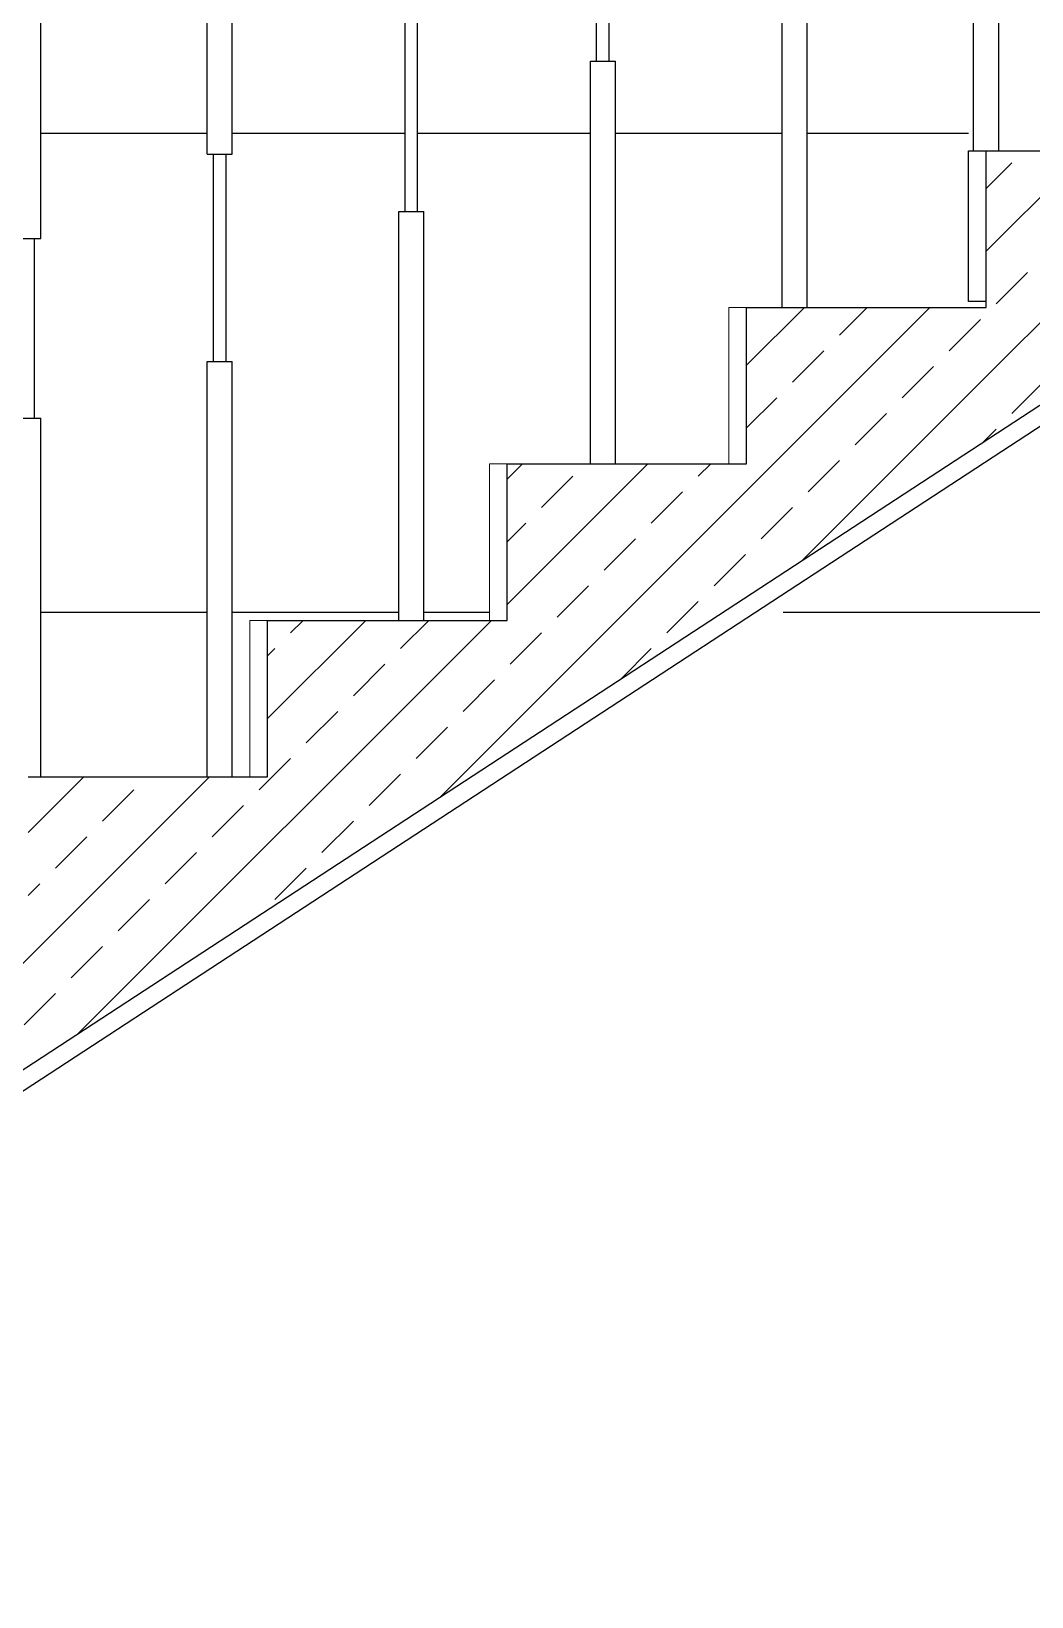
# Model space of a CAD drawing. Header units: millimetres. Extents: x 2232 to 85269, y -3593 to 5869.
# Drawn here: x 76545.1 to 76657.9, y 1844.7 to 2021.2 of the extents above; entities that cross this region are included whole.
import ezdxf

# ---------------------------------------------------------------- set-up
doc = ezdxf.new("R2010")
doc.units = ezdxf.units.MM
doc.layers.add('Standart', color=7, linetype='Continuous')
pattern_1 = [(45, (0, 0), (-7.07107, 7.07107), []), (45, (7.071, 0), (-7.07107, 7.07107), [5, -2.5])]

# ---------------------------------------------------------------- blocks, each defined once
blk = doc.blocks.new('IDE567Entity8362')
at = {"layer": 'Standart', "linetype": 'Continuous', "lineweight": -3}
h = blk.add_hatch(dxfattribs=at)
h.set_pattern_fill('ANSI33', color=171, scale=40, style=0)
h.set_pattern_definition(pattern_1)
h.paths.add_polyline_path([(760, 35), (621, 35), (621, 50), (760, 50)])
blk = doc.blocks.new('IDE567Entity8374')
at = {"layer": 'Standart', "linetype": 'Continuous', "lineweight": -3}
h = blk.add_hatch(dxfattribs=at)
h.set_pattern_fill('ANSI33', color=171, scale=40, style=0)
h.set_pattern_definition(pattern_1)
h.paths.add_polyline_path([(621, 17.35), (405, -123.82), (405, -91.18), (432, -91.18), (432, -73.53), (459, -73.53), (459, -55.88), (486, -55.88), (486, -38.24), (513, -38.24), (513, -20.59), (540, -20.59), (540, -2.94), (567, -2.94), (567, 14.71), (594, 14.71), (594, 32.35), (621, 32.35)])
blk = doc.blocks.new('IDE567Entity8375')
at = {"layer": 'Standart', "linetype": 'Continuous', "lineweight": -3}
h = blk.add_hatch(dxfattribs=at)
h.set_pattern_fill('ANSI33', color=171, scale=40, style=0)
h.set_pattern_definition(pattern_1)
h.paths.add_polyline_path([(621, 17.35), (621, 35), (648, 35)])
blk = doc.blocks.new('IDE567Entity9041')
at = {"layer": 'Standart', "color": 159, "linetype": 'Continuous', "lineweight": -3}
blk.add_lwpolyline([(514.41, 52), (533.19, 52)], dxfattribs=at)
blk = doc.blocks.new('IDE567Entity9042')
at = {"layer": 'Standart', "color": 159, "linetype": 'Continuous', "lineweight": -3}
blk.add_lwpolyline([(536.01, 52), (555.49, 52)], dxfattribs=at)
blk = doc.blocks.new('IDE567Entity9043')
at = {"layer": 'Standart', "color": 159, "linetype": 'Continuous', "lineweight": -3}
blk.add_lwpolyline([(556.91, 52), (576.39, 52)], dxfattribs=at)
blk = doc.blocks.new('IDE567Entity9044')
at = {"layer": 'Standart', "color": 159, "linetype": 'Continuous', "lineweight": -3}
blk.add_lwpolyline([(579.21, 52), (597.99, 52)], dxfattribs=at)
blk = doc.blocks.new('IDE567Entity9045')
at = {"layer": 'Standart', "color": 159, "linetype": 'Continuous', "lineweight": -3}
blk.add_lwpolyline([(600.81, 52), (619, 52)], dxfattribs=at)
blk = doc.blocks.new('IDE567Entity9051')
at = {"layer": 'Standart', "color": 159, "linetype": 'Continuous', "lineweight": -3}
blk.add_lwpolyline([(514.41, -2), (533.19, -2)], dxfattribs=at)
blk = doc.blocks.new('IDE567Entity9052')
at = {"layer": 'Standart', "color": 159, "linetype": 'Continuous', "lineweight": -3}
blk.add_lwpolyline([(536.01, -2), (554.79, -2)], dxfattribs=at)
blk = doc.blocks.new('IDE567Entity9053')
at = {"layer": 'Standart', "color": 159, "linetype": 'Continuous', "lineweight": -3}
blk.add_lwpolyline([(557.61, -2), (565, -2)], dxfattribs=at)
blk = doc.blocks.new('IDE567Entity9054')
at = {"layer": 'Standart', "color": 159, "linetype": 'Continuous', "lineweight": -3}
blk.add_lwpolyline([(598.11, -2), (758, -2)], dxfattribs=at)
blk = doc.blocks.new('IDE567Entity9258')
at = {"layer": 'Standart', "color": 134, "linetype": 'Continuous', "lineweight": -3}
blk.add_lwpolyline([(514.41, -20.59), (514.41, 19.88)], dxfattribs=at)
blk = doc.blocks.new('IDE567Entity9259')
at = {"layer": 'Standart', "color": 134, "linetype": 'Continuous', "lineweight": -3}
blk.add_lwpolyline([(513.71, 19.88), (513.71, 40.12)], dxfattribs=at)
blk = doc.blocks.new('IDE567Entity9261')
at = {"layer": 'Standart', "color": 134, "linetype": 'Continuous', "lineweight": -3}
blk.add_lwpolyline([(514.41, 40.12), (514.41, 76.63)], dxfattribs=at)
blk = doc.blocks.new('IDE567Entity9262')
at = {"layer": 'Standart', "color": 134, "linetype": 'Continuous', "lineweight": -3}
blk.add_lwpolyline([(533.19, -20.59), (533.19, 26.24)], dxfattribs=at)
blk = doc.blocks.new('IDE567Entity9263')
at = {"layer": 'Standart', "color": 134, "linetype": 'Continuous', "lineweight": -3}
blk.add_lwpolyline([(533.89, 26.24), (533.89, 49.65)], dxfattribs=at)
blk = doc.blocks.new('IDE567Entity9264')
at = {"layer": 'Standart', "color": 134, "linetype": 'Continuous', "lineweight": -3}
blk.add_lwpolyline([(533.19, 49.65), (533.19, 90.43)], dxfattribs=at)
blk = doc.blocks.new('IDE567Entity9265')
at = {"layer": 'Standart', "color": 134, "linetype": 'Continuous', "lineweight": -3}
blk.add_lwpolyline([(533.19, 26.24), (533.89, 26.24)], dxfattribs=at)
blk = doc.blocks.new('IDE567Entity9266')
at = {"layer": 'Standart', "color": 134, "linetype": 'Continuous', "lineweight": -3}
blk.add_lwpolyline([(536.01, -20.59), (536.01, 26.24)], dxfattribs=at)
blk = doc.blocks.new('IDE567Entity9267')
at = {"layer": 'Standart', "color": 134, "linetype": 'Continuous', "lineweight": -3}
blk.add_lwpolyline([(535.31, 26.24), (535.31, 49.65)], dxfattribs=at)
blk = doc.blocks.new('IDE567Entity9268')
at = {"layer": 'Standart', "color": 134, "linetype": 'Continuous', "lineweight": -3}
blk.add_lwpolyline([(533.19, 49.65), (533.89, 49.65)], dxfattribs=at)
blk = doc.blocks.new('IDE567Entity9269')
at = {"layer": 'Standart', "color": 134, "linetype": 'Continuous', "lineweight": -3}
blk.add_lwpolyline([(536.01, 49.65), (536.01, 92.51)], dxfattribs=at)
blk = doc.blocks.new('IDE567Entity9270')
at = {"layer": 'Standart', "color": 134, "linetype": 'Continuous', "lineweight": -3}
blk.add_lwpolyline([(554.79, -2.94), (554.79, 43.18)], dxfattribs=at)
blk = doc.blocks.new('IDE567Entity9271')
at = {"layer": 'Standart', "color": 134, "linetype": 'Continuous', "lineweight": -3}
blk.add_lwpolyline([(555.49, 43.18), (555.49, 66.24)], dxfattribs=at)
blk = doc.blocks.new('IDE567Entity9273')
at = {"layer": 'Standart', "color": 134, "linetype": 'Continuous', "lineweight": -3}
blk.add_lwpolyline([(554.79, 43.18), (555.49, 43.18)], dxfattribs=at)
blk = doc.blocks.new('IDE567Entity9274')
at = {"layer": 'Standart', "color": 134, "linetype": 'Continuous', "lineweight": -3}
blk.add_lwpolyline([(557.61, -2.94), (557.61, 43.18)], dxfattribs=at)
blk = doc.blocks.new('IDE567Entity9275')
at = {"layer": 'Standart', "color": 134, "linetype": 'Continuous', "lineweight": -3}
blk.add_lwpolyline([(556.91, 43.18), (556.91, 66.24)], dxfattribs=at)
blk = doc.blocks.new('IDE567Entity9278')
at = {"layer": 'Standart', "color": 134, "linetype": 'Continuous', "lineweight": -3}
blk.add_lwpolyline([(576.39, 14.71), (576.39, 60.12)], dxfattribs=at)
blk = doc.blocks.new('IDE567Entity9279')
at = {"layer": 'Standart', "color": 134, "linetype": 'Continuous', "lineweight": -3}
blk.add_lwpolyline([(577.09, 60.12), (577.09, 82.82)], dxfattribs=at)
blk = doc.blocks.new('IDE567Entity9281')
at = {"layer": 'Standart', "color": 134, "linetype": 'Continuous', "lineweight": -3}
blk.add_lwpolyline([(576.39, 60.12), (577.09, 60.12)], dxfattribs=at)
blk = doc.blocks.new('IDE567Entity9282')
at = {"layer": 'Standart', "color": 134, "linetype": 'Continuous', "lineweight": -3}
blk.add_lwpolyline([(579.21, 14.71), (579.21, 60.12)], dxfattribs=at)
blk = doc.blocks.new('IDE567Entity9283')
at = {"layer": 'Standart', "color": 134, "linetype": 'Continuous', "lineweight": -3}
blk.add_lwpolyline([(578.51, 60.12), (578.51, 82.82)], dxfattribs=at)
blk = doc.blocks.new('IDE567Entity9286')
at = {"layer": 'Standart', "color": 134, "linetype": 'Continuous', "lineweight": -3}
blk.add_lwpolyline([(597.99, 32.35), (597.99, 77.06)], dxfattribs=at)
blk = doc.blocks.new('IDE567Entity9290')
at = {"layer": 'Standart', "color": 134, "linetype": 'Continuous', "lineweight": -3}
blk.add_lwpolyline([(600.81, 32.35), (600.81, 77.06)], dxfattribs=at)
blk = doc.blocks.new('IDE567Entity9294')
at = {"layer": 'Standart', "color": 134, "linetype": 'Continuous', "lineweight": -3}
blk.add_lwpolyline([(619.59, 50), (619.59, 85)], dxfattribs=at)
blk = doc.blocks.new('IDE567Entity9298')
at = {"layer": 'Standart', "color": 134, "linetype": 'Continuous', "lineweight": -3}
blk.add_lwpolyline([(622.41, 50), (622.41, 85)], dxfattribs=at)
blk = doc.blocks.new('IDE567Entity9304')
at = {"layer": 'Standart', "color": 134, "linetype": 'Continuous', "lineweight": -3}
blk.add_lwpolyline([(405, 6.18), (621, 165)], dxfattribs=at)
blk = doc.blocks.new('IDE567Entity9554')
at = {"layer": 'Standart', "color": 159, "linetype": 'Continuous', "lineweight": -3}
blk.add_lwpolyline([(621, 33), (621, 50)], dxfattribs=at)
blk = doc.blocks.new('IDE567Entity9556')
at = {"layer": 'Standart', "color": 159, "linetype": 'Continuous', "lineweight": -3}
blk.add_lwpolyline([(621, 50), (622.41, 50)], dxfattribs=at)
blk = doc.blocks.new('IDE567Entity9619')
at = {"layer": 'Standart', "color": 159, "linetype": 'Continuous', "lineweight": -3}
blk.add_lwpolyline([(405, -123.82), (648, 35)], dxfattribs=at)
blk = doc.blocks.new('IDE567Entity9632')
at = {"layer": 'Standart', "color": 159, "linetype": 'Continuous', "lineweight": -3}
blk.add_lwpolyline([(540, -20.59), (540, -2.94)], dxfattribs=at)
blk = doc.blocks.new('IDE567Entity9633')
at = {"layer": 'Standart', "color": 159, "linetype": 'Continuous', "lineweight": -3}
blk.add_lwpolyline([(513, -20.59), (514.41, -20.59)], dxfattribs=at)
blk = doc.blocks.new('IDE567Entity9634')
at = {"layer": 'Standart', "color": 159, "linetype": 'Continuous', "lineweight": -3}
blk.add_lwpolyline([(538, -20.59), (540, -20.59)], dxfattribs=at)
blk = doc.blocks.new('IDE567Entity9635')
at = {"layer": 'Standart', "color": 159, "linetype": 'Continuous', "lineweight": -3}
blk.add_lwpolyline([(567, -2.94), (567, 14.71)], dxfattribs=at)
blk = doc.blocks.new('IDE567Entity9636')
at = {"layer": 'Standart', "color": 159, "linetype": 'Continuous', "lineweight": -3}
blk.add_lwpolyline([(540, -2.94), (554.79, -2.94)], dxfattribs=at)
blk = doc.blocks.new('IDE567Entity9637')
at = {"layer": 'Standart', "color": 159, "linetype": 'Continuous', "lineweight": -3}
blk.add_lwpolyline([(565, -2.94), (567, -2.94)], dxfattribs=at)
blk = doc.blocks.new('IDE567Entity9638')
at = {"layer": 'Standart', "color": 159, "linetype": 'Continuous', "lineweight": -3}
blk.add_lwpolyline([(594, 14.71), (594, 32.35)], dxfattribs=at)
blk = doc.blocks.new('IDE567Entity9639')
at = {"layer": 'Standart', "color": 159, "linetype": 'Continuous', "lineweight": -3}
blk.add_lwpolyline([(567, 14.71), (576.39, 14.71)], dxfattribs=at)
blk = doc.blocks.new('IDE567Entity9640')
at = {"layer": 'Standart', "color": 159, "linetype": 'Continuous', "lineweight": -3}
blk.add_lwpolyline([(592, 14.71), (594, 14.71)], dxfattribs=at)
blk = doc.blocks.new('IDE567Entity9641')
at = {"layer": 'Standart', "color": 159, "linetype": 'Continuous', "lineweight": -3}
blk.add_lwpolyline([(621, 32.35), (621, 33)], dxfattribs=at)
blk = doc.blocks.new('IDE567Entity9642')
at = {"layer": 'Standart', "color": 159, "linetype": 'Continuous', "lineweight": -3}
blk.add_lwpolyline([(594, 32.35), (597.99, 32.35)], dxfattribs=at)
blk = doc.blocks.new('IDE567Entity9811')
at = {"layer": 'Standart', "color": 163, "linetype": 'Continuous', "lineweight": 5}
blk.add_lwpolyline([(538, -20.59), (538, -2.94)], dxfattribs=at)
blk = doc.blocks.new('IDE567Entity9812')
at = {"layer": 'Standart', "color": 163, "linetype": 'Continuous', "lineweight": 5}
blk.add_lwpolyline([(538, -2.94), (540, -2.94)], dxfattribs=at)
blk = doc.blocks.new('IDE567Entity9813')
at = {"layer": 'Standart', "color": 163, "linetype": 'Continuous', "lineweight": 5}
blk.add_lwpolyline([(565, -2.94), (565, 14.71)], dxfattribs=at)
blk = doc.blocks.new('IDE567Entity9814')
at = {"layer": 'Standart', "color": 163, "linetype": 'Continuous', "lineweight": 5}
blk.add_lwpolyline([(565, 14.71), (567, 14.71)], dxfattribs=at)
blk = doc.blocks.new('IDE567Entity9815')
at = {"layer": 'Standart', "color": 163, "linetype": 'Continuous', "lineweight": 5}
blk.add_lwpolyline([(592, 14.71), (592, 32.35)], dxfattribs=at)
blk = doc.blocks.new('IDE567Entity9816')
at = {"layer": 'Standart', "color": 163, "linetype": 'Continuous', "lineweight": 5}
blk.add_lwpolyline([(592, 32.35), (594, 32.35)], dxfattribs=at)
blk = doc.blocks.new('IDE567Entity10045')
at = {"layer": 'Standart', "color": 11, "linetype": 'Continuous', "lineweight": -3}
blk.add_lwpolyline([(621, 33), (619, 33)], dxfattribs=at)
blk = doc.blocks.new('IDE567Entity10046')
at = {"layer": 'Standart', "color": 11, "linetype": 'Continuous', "lineweight": -3}
blk.add_lwpolyline([(619, 33), (619, 50)], dxfattribs=at)
blk = doc.blocks.new('IDE567Entity10047')
at = {"layer": 'Standart', "color": 11, "linetype": 'Continuous', "lineweight": -3}
blk.add_lwpolyline([(619, 50), (619.59, 50)], dxfattribs=at)
blk = doc.blocks.new('IDE567Entity10616')
at = {"layer": 'Standart', "color": 134, "linetype": 'Continuous', "lineweight": -3}
blk.add_lwpolyline([(512.29, 19.88), (513.71, 19.88)], dxfattribs=at)
blk = doc.blocks.new('IDE567Entity10617')
at = {"layer": 'Standart', "color": 134, "linetype": 'Continuous', "lineweight": -3}
blk.add_lwpolyline([(513.71, 19.88), (514.41, 19.88)], dxfattribs=at)
blk = doc.blocks.new('IDE567Entity10618')
at = {"layer": 'Standart', "color": 134, "linetype": 'Continuous', "lineweight": -3}
blk.add_lwpolyline([(512.29, 40.12), (513.71, 40.12)], dxfattribs=at)
blk = doc.blocks.new('IDE567Entity10619')
at = {"layer": 'Standart', "color": 134, "linetype": 'Continuous', "lineweight": -3}
blk.add_lwpolyline([(513.71, 40.12), (514.41, 40.12)], dxfattribs=at)
blk = doc.blocks.new('IDE567Entity10620')
at = {"layer": 'Standart', "color": 134, "linetype": 'Continuous', "lineweight": -3}
blk.add_lwpolyline([(533.89, 26.24), (535.31, 26.24)], dxfattribs=at)
blk = doc.blocks.new('IDE567Entity10621')
at = {"layer": 'Standart', "color": 134, "linetype": 'Continuous', "lineweight": -3}
blk.add_lwpolyline([(535.31, 26.24), (536.01, 26.24)], dxfattribs=at)
blk = doc.blocks.new('IDE567Entity10622')
at = {"layer": 'Standart', "color": 134, "linetype": 'Continuous', "lineweight": -3}
blk.add_lwpolyline([(533.89, 49.65), (535.31, 49.65)], dxfattribs=at)
blk = doc.blocks.new('IDE567Entity10623')
at = {"layer": 'Standart', "color": 134, "linetype": 'Continuous', "lineweight": -3}
blk.add_lwpolyline([(535.31, 49.65), (536.01, 49.65)], dxfattribs=at)
blk = doc.blocks.new('IDE567Entity10624')
at = {"layer": 'Standart', "color": 134, "linetype": 'Continuous', "lineweight": -3}
blk.add_lwpolyline([(555.49, 43.18), (556.91, 43.18)], dxfattribs=at)
blk = doc.blocks.new('IDE567Entity10625')
at = {"layer": 'Standart', "color": 134, "linetype": 'Continuous', "lineweight": -3}
blk.add_lwpolyline([(556.91, 43.18), (557.61, 43.18)], dxfattribs=at)
blk = doc.blocks.new('IDE567Entity10628')
at = {"layer": 'Standart', "color": 134, "linetype": 'Continuous', "lineweight": -3}
blk.add_lwpolyline([(577.09, 60.12), (578.51, 60.12)], dxfattribs=at)
blk = doc.blocks.new('IDE567Entity10629')
at = {"layer": 'Standart', "color": 134, "linetype": 'Continuous', "lineweight": -3}
blk.add_lwpolyline([(578.51, 60.12), (579.21, 60.12)], dxfattribs=at)
blk = doc.blocks.new('IDE567Entity10829')
at = {"layer": 'Standart', "color": 159, "linetype": 'Continuous', "lineweight": -3}
blk.add_lwpolyline([(622.41, 50), (758, 50)], dxfattribs=at)
blk = doc.blocks.new('IDE567Entity10869')
at = {"layer": 'Standart', "color": 159, "linetype": 'Continuous', "lineweight": -3}
blk.add_lwpolyline([(514.41, -20.59), (533.19, -20.59)], dxfattribs=at)
blk = doc.blocks.new('IDE567Entity10870')
at = {"layer": 'Standart', "color": 159, "linetype": 'Continuous', "lineweight": -3}
blk.add_lwpolyline([(533.19, -20.59), (536.01, -20.59)], dxfattribs=at)
blk = doc.blocks.new('IDE567Entity10871')
at = {"layer": 'Standart', "color": 159, "linetype": 'Continuous', "lineweight": -3}
blk.add_lwpolyline([(536.01, -20.59), (538, -20.59)], dxfattribs=at)
blk = doc.blocks.new('IDE567Entity10872')
at = {"layer": 'Standart', "color": 159, "linetype": 'Continuous', "lineweight": -3}
blk.add_lwpolyline([(554.79, -2.94), (557.61, -2.94)], dxfattribs=at)
blk = doc.blocks.new('IDE567Entity10873')
at = {"layer": 'Standart', "color": 159, "linetype": 'Continuous', "lineweight": -3}
blk.add_lwpolyline([(557.61, -2.94), (565, -2.94)], dxfattribs=at)
blk = doc.blocks.new('IDE567Entity10874')
at = {"layer": 'Standart', "color": 159, "linetype": 'Continuous', "lineweight": -3}
blk.add_lwpolyline([(576.39, 14.71), (579.21, 14.71)], dxfattribs=at)
blk = doc.blocks.new('IDE567Entity10875')
at = {"layer": 'Standart', "color": 159, "linetype": 'Continuous', "lineweight": -3}
blk.add_lwpolyline([(579.21, 14.71), (592, 14.71)], dxfattribs=at)
blk = doc.blocks.new('IDE567Entity10876')
at = {"layer": 'Standart', "color": 159, "linetype": 'Continuous', "lineweight": -3}
blk.add_lwpolyline([(597.99, 32.35), (600.81, 32.35)], dxfattribs=at)
blk = doc.blocks.new('IDE567Entity10877')
at = {"layer": 'Standart', "color": 159, "linetype": 'Continuous', "lineweight": -3}
blk.add_lwpolyline([(600.81, 32.35), (621, 32.35)], dxfattribs=at)
blk = doc.blocks.new('IDE567Entity10953')
at = {"layer": 'Standart', "color": 11, "linetype": 'Continuous', "lineweight": -3}
blk.add_lwpolyline([(410, -122.94), (648.6, 33)], dxfattribs=at)
blk = doc.blocks.new('IDE567Entity10954')
at = {"layer": 'Standart', "color": 11, "linetype": 'Continuous', "lineweight": -3}
blk.add_lwpolyline([(619.59, 50), (621, 50)], dxfattribs=at)

msp = doc.modelspace()

# ---------------------------------------------------------------- block references
at = {"layer": 'Standart'}
for name in ['IDE567Entity9304', 'IDE567Entity9269', 'IDE567Entity9264', 'IDE567Entity9294', 'IDE567Entity9298', 'IDE567Entity9279', 'IDE567Entity9283', 'IDE567Entity9261', 'IDE567Entity9286', 'IDE567Entity9290', 'IDE567Entity9271', 'IDE567Entity9275', 'IDE567Entity9278', 'IDE567Entity9281', 'IDE567Entity10628', 'IDE567Entity10629', 'IDE567Entity9282', 'IDE567Entity9041', 'IDE567Entity9042', 'IDE567Entity9043', 'IDE567Entity9044', 'IDE567Entity9045', 'IDE567Entity9268', 'IDE567Entity9263', 'IDE567Entity10622', 'IDE567Entity9267', 'IDE567Entity10623', 'IDE567Entity10046', 'IDE567Entity10047', 'IDE567Entity10954', 'IDE567Entity8362', 'IDE567Entity9554', 'IDE567Entity9556', 'IDE567Entity10829', 'IDE567Entity9270', 'IDE567Entity9273', 'IDE567Entity10624', 'IDE567Entity10625', 'IDE567Entity9274', 'IDE567Entity10618', 'IDE567Entity9259', 'IDE567Entity10619', 'IDE567Entity9619', 'IDE567Entity8375', 'IDE567Entity8374', 'IDE567Entity10953', 'IDE567Entity9815', 'IDE567Entity9816', 'IDE567Entity9638', 'IDE567Entity9642', 'IDE567Entity10876', 'IDE567Entity10877', 'IDE567Entity10045', 'IDE567Entity9641', 'IDE567Entity9262', 'IDE567Entity9265', 'IDE567Entity10620', 'IDE567Entity10621', 'IDE567Entity9266', 'IDE567Entity10616', 'IDE567Entity10617', 'IDE567Entity9258', 'IDE567Entity9813', 'IDE567Entity9814', 'IDE567Entity9635', 'IDE567Entity9639', 'IDE567Entity10874', 'IDE567Entity10875', 'IDE567Entity9640', 'IDE567Entity9051', 'IDE567Entity9052', 'IDE567Entity9811', 'IDE567Entity9812', 'IDE567Entity9632', 'IDE567Entity9636', 'IDE567Entity10872', 'IDE567Entity9053', 'IDE567Entity10873', 'IDE567Entity9637', 'IDE567Entity9054', 'IDE567Entity9633', 'IDE567Entity10869', 'IDE567Entity10870', 'IDE567Entity10871', 'IDE567Entity9634']:
    msp.add_blockref(name, (76031.79, 1957.74), dxfattribs=at)

doc.saveas('drawing.dxf')
